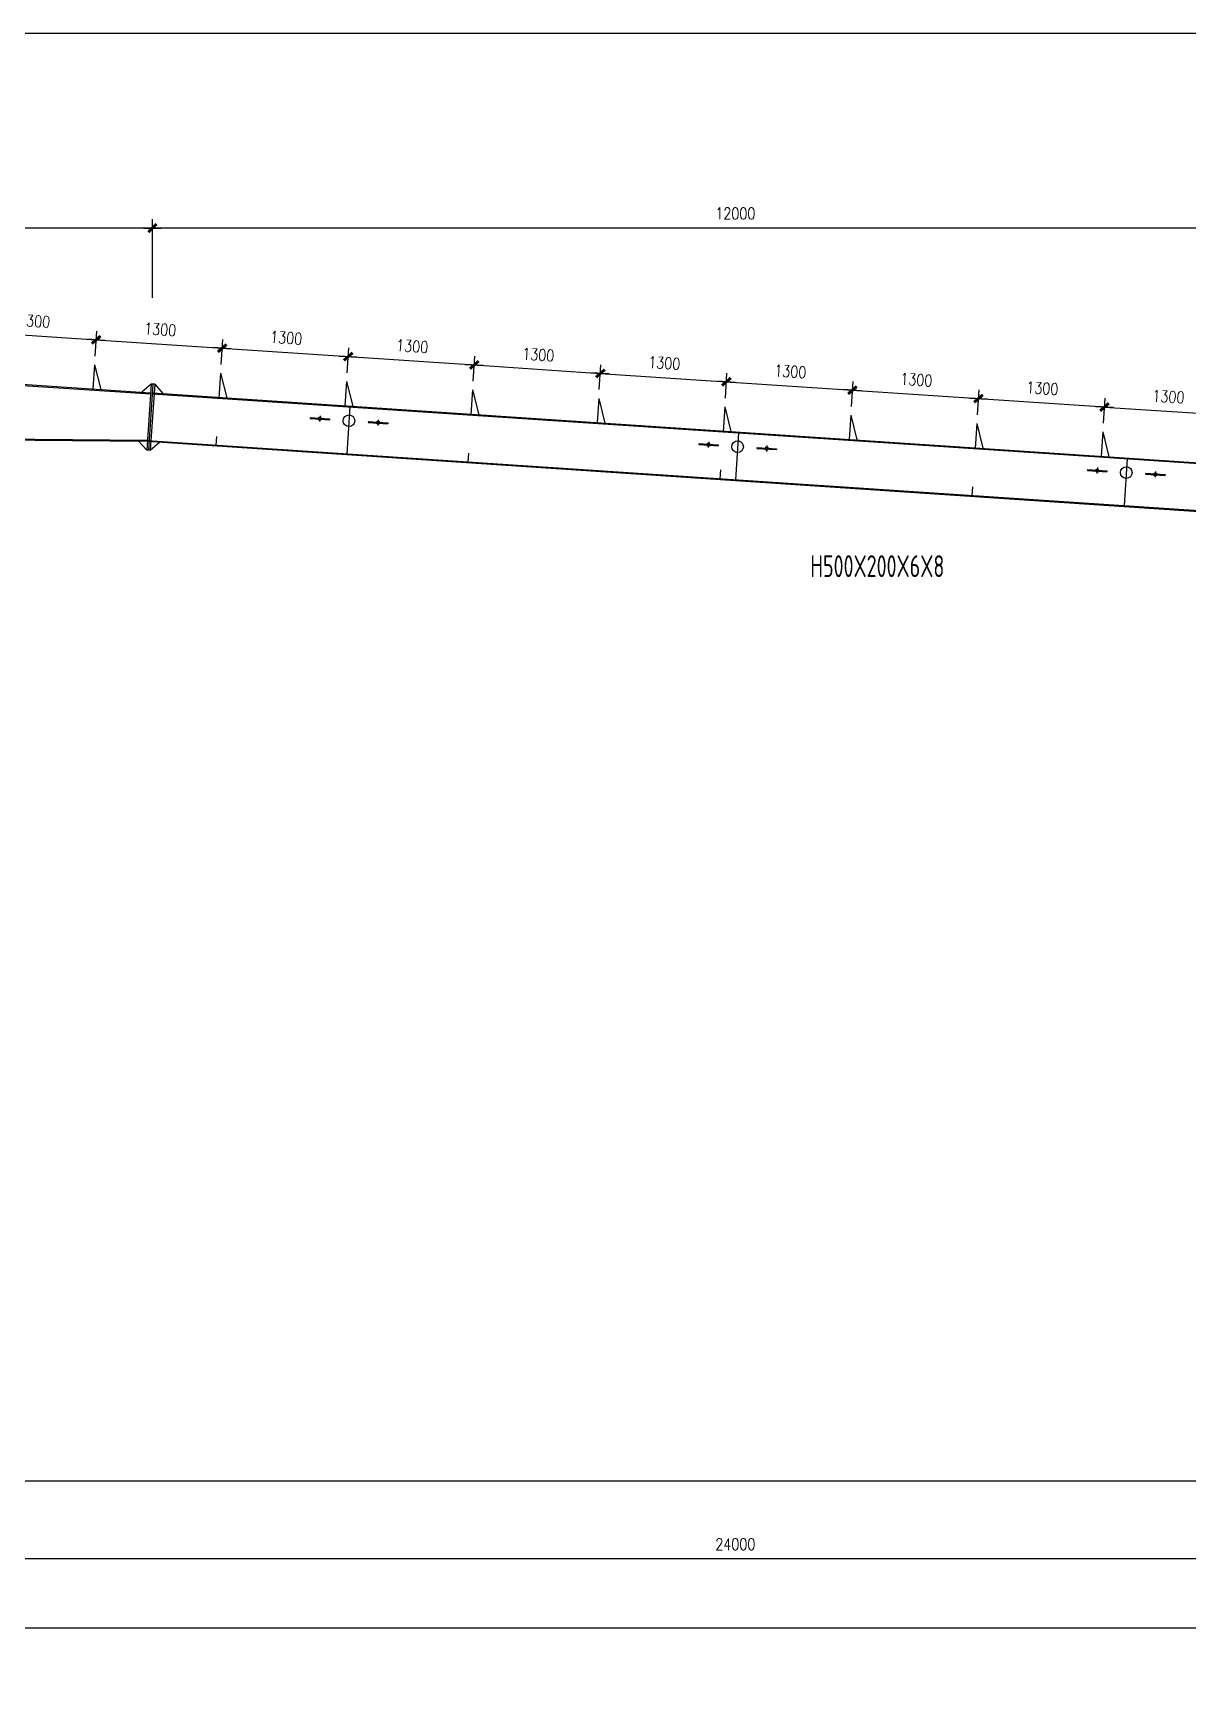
# Model space of a CAD drawing. Header units: millimetres. Extents: x 2451220 to 4527627, y -5186613 to -1639140.
# Drawn here: x 2514538 to 2526421, y -1674777 to -1657698 of the extents above; entities that cross this region are included whole.
import ezdxf

# ---------------------------------------------------------------- set-up
doc = ezdxf.new("R2010")
doc.units = ezdxf.units.MM
doc.header["$LTSCALE"] = 1000
doc.header["$PDMODE"] = 34
doc.styles.add('DIM_FONT', font='simplex.shx', dxfattribs={"width": 0.8, "bigfont": 'hztxt.shx'})
doc.styles.get("Standard").update_dxf_attribs({"font": 'txt', "bigfont": 'gbcbig.shx'})
doc.styles.add('TSSD_Label', font='Tssdeng.shx', dxfattribs={"width": 0.7, "bigfont": 'hztxt.shx'})
doc.dimstyles.get("Standard").update_dxf_attribs({"dimscale": 100, "dimtxt": 3.5, "dimasz": 1, "dimexe": 2.5, "dimexo": 3, "dimgap": 1.5, "dimtad": 1, "dimdec": 0, "dimzin": 0, "dimdsep": 46, "dimtxsty": 'Standard', "dimblk": 'ARCHTICK', "dimcen": 0.09, "dimadec": 0, "dimazin": 0, "dimtfac": 1, "dimtdec": 0, "dimtix": 1, "dimtmove": 2, "dimatfit": 3, "dimldrblk": 'ARCHTICK', "dimfxl": 1, "dimtolj": 1, "dimtzin": 0, "dimarcsym": 0})
doc.dimstyles.new('WGH(1)', dxfattribs={"dimscale": 1.2, "dimtxt": 100, "dimasz": 0.5, "dimexe": 75, "dimexo": 75, "dimgap": 75, "dimtad": 1, "dimdec": 0, "dimzin": 0, "dimdsep": 46, "dimtxsty": 'DIM_FONT', "dimblk1": '_DIMX', "dimblk2": '_DIMX', "dimsah": 1, "dimcen": 0.09, "dimclrd": 3, "dimclre": 3, "dimclrt": 7, "dimadec": 0, "dimazin": 0, "dimtfac": 1, "dimtdec": 0, "dimtix": 1, "dimtmove": 2, "dimatfit": 3, "dimldrblk": '_DIMX', "dimfxl": 1, "dimtolj": 1, "dimtzin": 0, "dimarcsym": 0})

# ---------------------------------------------------------------- blocks, each defined once
blk = doc.blocks.new('_DIMX')
blk.add_line((-150, 0), (150, 0))
at = {"const_width": 50}
blk.add_lwpolyline([(-70, -70), (70, 70)], dxfattribs=at)
blk = doc.blocks.new('*D77')
at = {"color": 3, "lineweight": -2}
for p, q in [((2515764, -1660422), (2515764, -1659613)), ((2527764, -1659703), (2515765, -1659703)), ((2527764, -1661410), (2527764, -1659613))]:
    blk.add_line(p, q, dxfattribs=at)
at = {"layer": 'Defpoints', "color": 0}
for p in [(2515764, -1659703), (2515764, -1660512), (2527764, -1661500)]:
    blk.add_point(p, dxfattribs=at)
at = {"color": 3, "lineweight": -2, "xscale": 0.6, "yscale": 0.6, "zscale": 0.6, "rotation": 180}
blk.add_blockref('_DIMX', (2515764, -1659703), dxfattribs=at)
at = {"color": 3, "lineweight": -2, "xscale": 0.6, "yscale": 0.6, "zscale": 0.6}
blk.add_blockref('_DIMX', (2527764, -1659703), dxfattribs=at)
at = {"color": 7, "insert": (2521764, -1659553), "char_height": 120, "attachment_point": 5, "style": 'DIM_FONT'}
blk.add_mtext('\\A1;12000', dxfattribs=at)
blk = doc.blocks.new('*D1057')
at = {"color": 3, "lineweight": -2}
for p, q in [((2509764, -1660910), (2509764, -1659613)), ((2515764, -1659703), (2509765, -1659703)), ((2515764, -1660332), (2515764, -1659613))]:
    blk.add_line(p, q, dxfattribs=at)
at = {"layer": 'Defpoints', "color": 0}
for p in [(2509764, -1659703), (2515764, -1660422), (2509764, -1661000)]:
    blk.add_point(p, dxfattribs=at)
at = {"color": 3, "lineweight": -2, "xscale": 0.6, "yscale": 0.6, "zscale": 0.6, "rotation": 180}
blk.add_blockref('_DIMX', (2509764, -1659703), dxfattribs=at)
at = {"color": 3, "lineweight": -2, "xscale": 0.6, "yscale": 0.6, "zscale": 0.6}
blk.add_blockref('_DIMX', (2515764, -1659703), dxfattribs=at)
at = {"color": 7, "insert": (2512764, -1659553), "char_height": 120, "attachment_point": 5, "style": 'DIM_FONT'}
blk.add_mtext('\\A1;6000', dxfattribs=at)
blk = doc.blocks.new('*D78')
at = {"color": 3, "lineweight": -2}
for p, q in [((2509764, -1672690), (2509764, -1673487)), ((2533764, -1672690), (2533764, -1673487)), ((2533764, -1673397), (2509765, -1673397))]:
    blk.add_line(p, q, dxfattribs=at)
at = {"layer": 'Defpoints', "color": 0}
for p in [(2509764, -1672600), (2533764, -1672600), (2509764, -1673397)]:
    blk.add_point(p, dxfattribs=at)
at = {"color": 3, "lineweight": -2, "xscale": 0.6, "yscale": 0.6, "zscale": 0.6, "rotation": 180}
blk.add_blockref('_DIMX', (2509764, -1673397), dxfattribs=at)
at = {"color": 3, "lineweight": -2, "xscale": 0.6, "yscale": 0.6, "zscale": 0.6}
blk.add_blockref('_DIMX', (2533764, -1673397), dxfattribs=at)
at = {"color": 7, "insert": (2521764, -1673247), "char_height": 120, "attachment_point": 5, "style": 'DIM_FONT'}
blk.add_mtext('\\A1;24000', dxfattribs=at)
blk = doc.blocks.new('*D1068')
at = {"color": 3, "lineweight": -2}
for p, q in [((2513878, -1660933), (2513895, -1660676)), ((2513890, -1660766), (2515186, -1660853)), ((2515175, -1661020), (2515192, -1660763))]:
    blk.add_line(p, q, dxfattribs=at)
at = {"layer": 'Defpoints', "color": 0}
for p in [(2515186, -1660853), (2513872, -1661023), (2515169, -1661110)]:
    blk.add_point(p, dxfattribs=at)
at = {"color": 3, "lineweight": -2, "xscale": 0.6, "yscale": 0.6, "zscale": 0.6}
for p, rotation in [((2513889, -1660766), 176.1859251763582), ((2515186, -1660853), 356.1859251763582)]:
    blk.add_blockref('_DIMX', p, dxfattribs=dict(at, rotation=rotation))
at = {"color": 7, "insert": (2514548, -1660660), "char_height": 120, "attachment_point": 5, "rotation": 356.1859, "style": 'DIM_FONT'}
blk.add_mtext('\\A1;1300', dxfattribs=at)
blk = doc.blocks.new('*D1069')
at = {"color": 3, "lineweight": -2}
for p, q in [((2515175, -1661020), (2515192, -1660763)), ((2515187, -1660853), (2516483, -1660939)), ((2516472, -1661106), (2516489, -1660849))]:
    blk.add_line(p, q, dxfattribs=at)
at = {"layer": 'Defpoints', "color": 0}
for p in [(2516483, -1660939), (2515169, -1661110), (2516466, -1661196)]:
    blk.add_point(p, dxfattribs=at)
at = {"color": 3, "lineweight": -2, "xscale": 0.6, "yscale": 0.6, "zscale": 0.6}
for p, rotation in [((2515186, -1660853), 176.1859251763582), ((2516483, -1660939), 356.1859251763582)]:
    blk.add_blockref('_DIMX', p, dxfattribs=dict(at, rotation=rotation))
at = {"color": 7, "insert": (2515845, -1660746), "char_height": 120, "attachment_point": 5, "rotation": 356.1859, "style": 'DIM_FONT'}
blk.add_mtext('\\A1;1300', dxfattribs=at)
blk = doc.blocks.new('*D1070')
at = {"color": 3, "lineweight": -2}
for p, q in [((2516472, -1661106), (2516489, -1660849)), ((2516484, -1660939), (2517780, -1661026)), ((2517769, -1661193), (2517786, -1660936))]:
    blk.add_line(p, q, dxfattribs=at)
at = {"layer": 'Defpoints', "color": 0}
for p in [(2517780, -1661026), (2516466, -1661196), (2517763, -1661283)]:
    blk.add_point(p, dxfattribs=at)
at = {"color": 3, "lineweight": -2, "xscale": 0.6, "yscale": 0.6, "zscale": 0.6}
for p, rotation in [((2516483, -1660939), 176.1859251763582), ((2517780, -1661026), 356.1859251763582)]:
    blk.add_blockref('_DIMX', p, dxfattribs=dict(at, rotation=rotation))
at = {"color": 7, "insert": (2517142, -1660833), "char_height": 120, "attachment_point": 5, "rotation": 356.1859, "style": 'DIM_FONT'}
blk.add_mtext('\\A1;1300', dxfattribs=at)
blk = doc.blocks.new('*D1071')
at = {"color": 3, "lineweight": -2}
for p, q in [((2517769, -1661193), (2517786, -1660936)), ((2517781, -1661026), (2519077, -1661112)), ((2519066, -1661279), (2519083, -1661022))]:
    blk.add_line(p, q, dxfattribs=at)
at = {"layer": 'Defpoints', "color": 0}
for p in [(2519077, -1661112), (2517763, -1661283), (2519060, -1661369)]:
    blk.add_point(p, dxfattribs=at)
at = {"color": 3, "lineweight": -2, "xscale": 0.6, "yscale": 0.6, "zscale": 0.6}
for p, rotation in [((2517780, -1661026), 176.1859251763582), ((2519077, -1661112), 356.1859251763582)]:
    blk.add_blockref('_DIMX', p, dxfattribs=dict(at, rotation=rotation))
at = {"color": 7, "insert": (2518439, -1660919), "char_height": 120, "attachment_point": 5, "rotation": 356.1859, "style": 'DIM_FONT'}
blk.add_mtext('\\A1;1300', dxfattribs=at)
blk = doc.blocks.new('*D1072')
at = {"color": 3, "lineweight": -2}
for p, q in [((2519066, -1661279), (2519083, -1661022)), ((2519078, -1661112), (2520374, -1661199)), ((2520363, -1661366), (2520381, -1661109))]:
    blk.add_line(p, q, dxfattribs=at)
at = {"layer": 'Defpoints', "color": 0}
for p in [(2520375, -1661199), (2519060, -1661369), (2520357, -1661456)]:
    blk.add_point(p, dxfattribs=at)
at = {"color": 3, "lineweight": -2, "xscale": 0.6, "yscale": 0.6, "zscale": 0.6}
for p, rotation in [((2519077, -1661112), 176.1859251763582), ((2520375, -1661199), 356.1859251763582)]:
    blk.add_blockref('_DIMX', p, dxfattribs=dict(at, rotation=rotation))
at = {"color": 7, "insert": (2519736, -1661006), "char_height": 120, "attachment_point": 5, "rotation": 356.1859, "style": 'DIM_FONT'}
blk.add_mtext('\\A1;1300', dxfattribs=at)
blk = doc.blocks.new('*D1073')
at = {"color": 3, "lineweight": -2}
for p, q in [((2520363, -1661366), (2520381, -1661109)), ((2520375, -1661199), (2521671, -1661285)), ((2521661, -1661452), (2521678, -1661195))]:
    blk.add_line(p, q, dxfattribs=at)
at = {"layer": 'Defpoints', "color": 0}
for p in [(2521672, -1661285), (2520357, -1661456), (2521655, -1661542)]:
    blk.add_point(p, dxfattribs=at)
at = {"color": 3, "lineweight": -2, "xscale": 0.6, "yscale": 0.6, "zscale": 0.6}
for p, rotation in [((2520375, -1661199), 176.1859251763582), ((2521672, -1661285), 356.1859251763582)]:
    blk.add_blockref('_DIMX', p, dxfattribs=dict(at, rotation=rotation))
at = {"color": 7, "insert": (2521033, -1661092), "char_height": 120, "attachment_point": 5, "rotation": 356.1859, "style": 'DIM_FONT'}
blk.add_mtext('\\A1;1300', dxfattribs=at)
blk = doc.blocks.new('*D1074')
at = {"color": 3, "lineweight": -2}
for p, q in [((2521661, -1661452), (2521678, -1661195)), ((2521672, -1661285), (2522968, -1661372)), ((2522958, -1661539), (2522975, -1661282))]:
    blk.add_line(p, q, dxfattribs=at)
at = {"layer": 'Defpoints', "color": 0}
for p in [(2522969, -1661372), (2521655, -1661542), (2522952, -1661629)]:
    blk.add_point(p, dxfattribs=at)
at = {"color": 3, "lineweight": -2, "xscale": 0.6, "yscale": 0.6, "zscale": 0.6}
for p, rotation in [((2521672, -1661285), 176.1859251763582), ((2522969, -1661372), 356.1859251763582)]:
    blk.add_blockref('_DIMX', p, dxfattribs=dict(at, rotation=rotation))
at = {"color": 7, "insert": (2522330, -1661179), "char_height": 120, "attachment_point": 5, "rotation": 356.1859, "style": 'DIM_FONT'}
blk.add_mtext('\\A1;1300', dxfattribs=at)
blk = doc.blocks.new('*D1075')
at = {"color": 3, "lineweight": -2}
for p, q in [((2522958, -1661539), (2522975, -1661282)), ((2522969, -1661372), (2524265, -1661458)), ((2524255, -1661625), (2524272, -1661368))]:
    blk.add_line(p, q, dxfattribs=at)
at = {"layer": 'Defpoints', "color": 0}
for p in [(2524266, -1661458), (2522952, -1661629), (2524249, -1661715)]:
    blk.add_point(p, dxfattribs=at)
at = {"color": 3, "lineweight": -2, "xscale": 0.6, "yscale": 0.6, "zscale": 0.6}
for p, rotation in [((2522969, -1661372), 176.1859251763582), ((2524266, -1661458), 356.1859251763582)]:
    blk.add_blockref('_DIMX', p, dxfattribs=dict(at, rotation=rotation))
at = {"color": 7, "insert": (2523627, -1661265), "char_height": 120, "attachment_point": 5, "rotation": 356.1859, "style": 'DIM_FONT'}
blk.add_mtext('\\A1;1300', dxfattribs=at)
blk = doc.blocks.new('*D1076')
at = {"color": 3, "lineweight": -2}
for p, q in [((2524255, -1661625), (2524272, -1661368)), ((2524267, -1661458), (2525562, -1661544)), ((2525552, -1661712), (2525569, -1661455))]:
    blk.add_line(p, q, dxfattribs=at)
at = {"layer": 'Defpoints', "color": 0}
for p in [(2525563, -1661545), (2524249, -1661715), (2525546, -1661801)]:
    blk.add_point(p, dxfattribs=at)
at = {"color": 3, "lineweight": -2, "xscale": 0.6, "yscale": 0.6, "zscale": 0.6}
for p, rotation in [((2524266, -1661458), 176.1859251763582), ((2525563, -1661545), 356.1859251763582)]:
    blk.add_blockref('_DIMX', p, dxfattribs=dict(at, rotation=rotation))
at = {"color": 7, "insert": (2524924, -1661352), "char_height": 120, "attachment_point": 5, "rotation": 356.1859, "style": 'DIM_FONT'}
blk.add_mtext('\\A1;1300', dxfattribs=at)
blk = doc.blocks.new('*D1077')
at = {"color": 3, "lineweight": -2}
for p, q in [((2525552, -1661712), (2525569, -1661455)), ((2525564, -1661545), (2526860, -1661631)), ((2526849, -1661798), (2526866, -1661541))]:
    blk.add_line(p, q, dxfattribs=at)
at = {"layer": 'Defpoints', "color": 0}
for p in [(2526860, -1661631), (2525546, -1661801), (2526843, -1661888)]:
    blk.add_point(p, dxfattribs=at)
at = {"color": 3, "lineweight": -2, "xscale": 0.6, "yscale": 0.6, "zscale": 0.6}
for p, rotation in [((2525563, -1661545), 176.1859251763582), ((2526860, -1661631), 356.1859251763582)]:
    blk.add_blockref('_DIMX', p, dxfattribs=dict(at, rotation=rotation))
at = {"color": 7, "insert": (2526222, -1661438), "char_height": 120, "attachment_point": 5, "rotation": 356.1859, "style": 'DIM_FONT'}
blk.add_mtext('\\A1;1300', dxfattribs=at)
blk = doc.blocks.new('*D86')
at = {"color": 3, "lineweight": -2}
for p, q in [((2485764, -1673179), (2485764, -1674197)), ((2533764, -1673179), (2533764, -1674197)), ((2485765, -1674107), (2533764, -1674107))]:
    blk.add_line(p, q, dxfattribs=at)
at = {"layer": 'Defpoints', "color": 0}
for p in [(2485764, -1673089), (2533764, -1673089), (2533764, -1674107)]:
    blk.add_point(p, dxfattribs=at)
at = {"color": 3, "lineweight": -2, "xscale": 0.6, "yscale": 0.6, "zscale": 0.6, "rotation": 180}
blk.add_blockref('_DIMX', (2485764, -1674107), dxfattribs=at)
at = {"color": 3, "lineweight": -2, "xscale": 0.6, "yscale": 0.6, "zscale": 0.6}
blk.add_blockref('_DIMX', (2533764, -1674107), dxfattribs=at)
at = {"color": 7, "insert": (2509764, -1673957), "char_height": 120, "attachment_point": 5, "style": 'DIM_FONT'}
blk.add_mtext('\\A1;48000', dxfattribs=at)

msp = doc.modelspace()

# ---------------------------------------------------------------- linework, layer by layer
for p, q in [((2509763.5, -1661011.9), (2515745.6, -1661410.7)), ((2509764.3, -1660999.9), (2515746.4, -1661398.7)), ((2515169, -1661109.7), (2515152.4, -1661359.1)), ((2515169, -1661109.7), (2515232.2, -1661364.5)), ((2516466.1, -1661196.2), (2516448.9, -1661453.6)), ((2516466.1, -1661196.2), (2516529.3, -1661450.9)), ((2515752.3, -1661308.9), (2515656.6, -1661392.8)), ((2515752.3, -1661308.9), (2515707.1, -1661987.4)), ((2515770.3, -1661310.1), (2515725.1, -1661988.6)), ((2515788.3, -1661311.3), (2515743, -1661989.8)), ((2515788.3, -1661311.3), (2515752.3, -1661308.9)), ((2515763.8, -1661407.9), (2527763.8, -1662207.9)), ((2515764.3, -1661399.9), (2527764.3, -1662199.9)), ((2515782.3, -1661401.1), (2515764.3, -1661399.9)), ((2515788.3, -1661311.3), (2515872.1, -1661407.1)), ((2517763.2, -1661282.6), (2517746.6, -1661532.1)), ((2517763.2, -1661282.6), (2517826.4, -1661537.4)), ((2519060.3, -1661369.1), (2519043.2, -1661626.6)), ((2519060.3, -1661369.1), (2519123.5, -1661623.9)), ((2517796.5, -1661543.4), (2517764.3, -1662026.4)), ((2520357.5, -1661455.6), (2520340.8, -1661705)), ((2520357.5, -1661455.6), (2520420.7, -1661710.4)), ((2521654.6, -1661542.1), (2521637.4, -1661799.5)), ((2521654.6, -1661542.1), (2521717.8, -1661796.8)), ((2517489.7, -1661635.2), (2517485.7, -1661695.1)), ((2517587.8, -1661666.8), (2517587.2, -1661676.8)), ((2518088.4, -1661675.1), (2518084.4, -1661735)), ((2518186.5, -1661706.7), (2518185.8, -1661716.7)), ((2522951.7, -1661628.5), (2522935.1, -1661878)), ((2522951.7, -1661628.5), (2523014.9, -1661883.3)), ((2524248.8, -1661715), (2524231.7, -1661972.5)), ((2524248.8, -1661715), (2524312, -1661969.8)), ((2510104.3, -1661843.9), (2515713.1, -1661897.6)), ((2510104.4, -1661831.9), (2515713.9, -1661885.6)), ((2515707.1, -1661987.4), (2515622.9, -1661896.8)), ((2515713.1, -1661897.6), (2527749, -1662700)), ((2515713.6, -1661889.7), (2527749.5, -1662692.1)), ((2515743, -1661989.8), (2515838.8, -1661906)), ((2516422.7, -1661846.7), (2516416.7, -1661936.5)), ((2521489.7, -1661901.9), (2521485.7, -1661961.8)), ((2521796.5, -1661810.1), (2521764.3, -1662293)), ((2525545.9, -1661801.5), (2525529.3, -1662050.9)), ((2525545.9, -1661801.5), (2525609.1, -1662056.3)), ((2515743, -1661989.8), (2515707.1, -1661987.4)), ((2519017, -1662019.7), (2519011, -1662109.5)), ((2521578.4, -1661932.9), (2521577.8, -1661942.9)), ((2521587.8, -1661933.5), (2521587.2, -1661943.5)), ((2522088.4, -1661941.8), (2522084.4, -1662001.7)), ((2522186.5, -1661973.4), (2522185.8, -1661983.4)), ((2525796.5, -1662076.8), (2525764.3, -1662559.7)), ((2521611.2, -1662192.6), (2521605.2, -1662282.4)), ((2525489.7, -1662168.6), (2525485.7, -1662228.4)), ((2525587.8, -1662200.2), (2525587.2, -1662210.1)), ((2526088.4, -1662208.5), (2526084.4, -1662268.3)), ((2526186.5, -1662240.1), (2526185.8, -1662250.1)), ((2524205.5, -1662365.6), (2524199.5, -1662455.4)), ((2533764.3, -1672599.9), (2509764.3, -1672599.9))]:
    msp.add_line(p, q)
at = {"color": 2}
for p, q in [((2517388.3, -1661653.5), (2517387.6, -1661663.5)), ((2517387.6, -1661663.5), (2517587.2, -1661676.8)), ((2517387.9, -1661658.5), (2517587.5, -1661671.8)), ((2517388.3, -1661653.5), (2517587.8, -1661666.8)), ((2517987, -1661693.4), (2517986.3, -1661703.4)), ((2517986.3, -1661703.4), (2518185.8, -1661716.7)), ((2517986.6, -1661698.4), (2518186.2, -1661711.7)), ((2517987, -1661693.4), (2518186.5, -1661706.7)), ((2521388.3, -1661920.2), (2521387.6, -1661930.2)), ((2521387.6, -1661930.2), (2521587.2, -1661943.5)), ((2521387.9, -1661925.2), (2521587.5, -1661938.5)), ((2521388.3, -1661920.2), (2521587.8, -1661933.5)), ((2521987, -1661960.1), (2521986.3, -1661970.1)), ((2521986.3, -1661970.1), (2522185.8, -1661983.4)), ((2521986.6, -1661965.1), (2522186.2, -1661978.4)), ((2521987, -1661960.1), (2522186.5, -1661973.4)), ((2525388.3, -1662186.9), (2525387.6, -1662196.8)), ((2525387.6, -1662196.8), (2525587.2, -1662210.1)), ((2525387.9, -1662191.9), (2525587.5, -1662205.2)), ((2525388.3, -1662186.9), (2525587.8, -1662200.2)), ((2525987, -1662226.8), (2525986.3, -1662236.8)), ((2525986.3, -1662236.8), (2526185.8, -1662250.1)), ((2525986.6, -1662231.8), (2526186.2, -1662245.1)), ((2525987, -1662226.8), (2526186.5, -1662240.1))]:
    msp.add_line(p, q, dxfattribs=at)
msp.add_lwpolyline([(2482202.1, -1657697.8), (2537948.3, -1657697.8), (2537948.3, -1675441.9), (2482202.1, -1675441.9)], close=True)
for points in [[(2517498.7, -1661650.9), (2517496.7, -1661680.8), (2517476.7, -1661679.5), (2517478.7, -1661649.5), (2517498.7, -1661650.9)], [(2518097.4, -1661690.8), (2518095.4, -1661720.7), (2518075.4, -1661719.4), (2518077.4, -1661689.5), (2518097.4, -1661690.8)], [(2521498.7, -1661917.5), (2521496.7, -1661947.5), (2521476.7, -1661946.1), (2521478.7, -1661916.2), (2521498.7, -1661917.5)], [(2522097.4, -1661957.4), (2522095.4, -1661987.4), (2522075.4, -1661986.1), (2522077.4, -1661956.1), (2522097.4, -1661957.4)], [(2525498.7, -1662184.2), (2525496.7, -1662214.1), (2525476.7, -1662212.8), (2525478.7, -1662182.9), (2525498.7, -1662184.2)], [(2526097.4, -1662224.1), (2526095.4, -1662254), (2526075.4, -1662252.7), (2526077.4, -1662222.8), (2526097.4, -1662224.1)]]:
    msp.add_lwpolyline(points, dxfattribs=at)
for centre in [(2517787.2, -1661686.1), (2521787.2, -1661952.8), (2525787.2, -1662219.5)]:
    msp.add_circle(centre, 60)

# ---------------------------------------------------------------- texts
at = {"color": 0, "style": 'TSSD_Label', "width": 0.7}
msp.add_text('H500X200X6X8', height=224.347, dxfattribs=at).set_placement((2522536.4, -1663294.6))

# ---------------------------------------------------------------- dimensions: what is measured, and where the dimension line sits
for base, p1, p2, picture, middle in [((2509764.3, -1659703.3), (2515764.3, -1660422), (2509764.3, -1660999.9), '*D1057', (2512764.3, -1659553.3)), ((2515764.3, -1659703.3), (2527764.3, -1661500), (2515764.3, -1660512), '*D77', (2521764.3, -1659553.3))]:
    dim = msp.add_linear_dim(base=base, p1=p1, p2=p2, angle=180, dimstyle='WGH(1)')
    dim.commit()
    dim.dimension.update_dxf_attribs({"geometry": picture, "text_midpoint": middle})
for base, p1, p2, angle, picture, middle in [((2515186.1, -1660852.7), (2513871.9, -1661023.2), (2515169, -1661109.7), 176.18593, '*D1068', (2514547.5, -1660659.8)), ((2516483.2, -1660939.2), (2515169, -1661109.7), (2516466.1, -1661196.2), 176.18593, '*D1069', (2515844.6, -1660746.3)), ((2517780.4, -1661025.7), (2516466.1, -1661196.2), (2517763.2, -1661282.6), 176.18593, '*D1070', (2517141.8, -1660832.8)), ((2519077.5, -1661112.2), (2517763.2, -1661282.6), (2519060.3, -1661369.1), 176.18593, '*D1071', (2518438.9, -1660919.3)), ((2520374.6, -1661198.6), (2519060.3, -1661369.1), (2520357.5, -1661455.6), 176.18593, '*D1072', (2519736, -1661005.7)), ((2521671.7, -1661285.1), (2520357.5, -1661455.6), (2521654.6, -1661542.1), 176.18593, '*D1073', (2521033.1, -1661092.2)), ((2522968.8, -1661371.6), (2521654.6, -1661542.1), (2522951.7, -1661628.5), 176.18593, '*D1074', (2522330.3, -1661178.7)), ((2524266, -1661458.1), (2522951.7, -1661628.5), (2524248.8, -1661715), 176.18593, '*D1075', (2523627.4, -1661265.2)), ((2525563.1, -1661544.5), (2524248.8, -1661715), (2525545.9, -1661801.5), 176.18593, '*D1076', (2524924.5, -1661351.6)), ((2526860.2, -1661631), (2525545.9, -1661801.5), (2526843.1, -1661888), 176.18593, '*D1077', (2526221.6, -1661438.1)), ((2509764.3, -1673397.4), (2533764.3, -1672599.9), (2509764.3, -1672599.9), 180, '*D78', (2521764.3, -1673247.4))]:
    dim = msp.add_linear_dim(base=base, p1=p1, p2=p2, angle=angle, dimstyle='Standard', override={"dimscale": 1.2, "dimtxt": 100, "dimasz": 0.5, "dimexe": 75, "dimexo": 75, "dimgap": 75, "dimtxsty": 'DIM_FONT', "dimblk1": '_DIMX', "dimblk2": '_DIMX', "dimsah": 1, "dimclrd": 3, "dimclre": 3, "dimclrt": 7, "dimldrblk": '_DIMX'})
    dim.commit()
    dim.dimension.update_dxf_attribs({"geometry": picture, "text_midpoint": middle})
dim = msp.add_linear_dim(base=(2533764.3, -1674106.6), p1=(2485764.3, -1673088.7), p2=(2533764.3, -1673088.7), dimstyle='WGH(1)')
dim.commit()
dim.dimension.update_dxf_attribs({"geometry": '*D86', "text_midpoint": (2509764.3, -1673956.6)})

doc.saveas('drawing.dxf')
